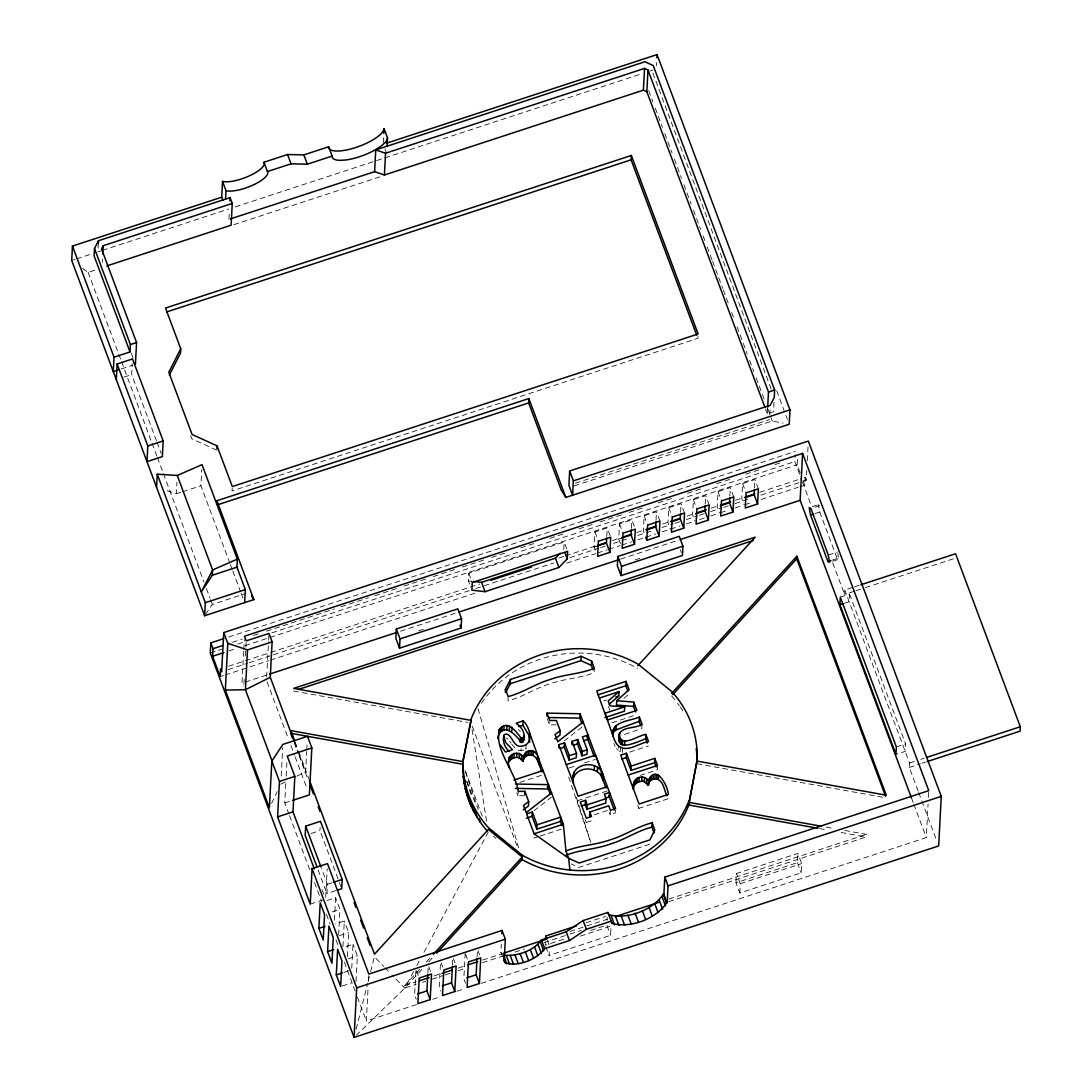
<?xml version="1.0" encoding="UTF-8"?>
<svg xmlns="http://www.w3.org/2000/svg" width="1092" height="1092" viewBox="0 0 1092 1092"><rect width="100%" height="100%" fill="white"/><g stroke="black" fill="none" stroke-linecap="round" stroke-linejoin="round"><path stroke-width="0.75" stroke-dasharray="5 3.75" d="M799.931 486.718L804.79 485.135L805.145 477.381L800.286 478.978M98.089 248.13L98.321 243.693M102.334 262.449L102.498 259.104M156.47 440.84L131.695 374.611L132.269 363.65M167.185 490.772L176.29 493.816L176.904 482.145M229.866 563.158L200.901 485.763L201.761 469.519M228.938 219.383L229.293 212.694M232.214 488.028L232.064 490.922L697.884 338.343L698.034 335.435M243.68 651.296L242.015 683.128L243.175 686.226M243.762 649.617L244.294 639.571M243.925 684.425L244.362 676.057M245.413 655.951L246.123 642.546M266.694 676.972L268.536 641.782M268.632 640.117L268.973 633.415M281.217 775.921L282.705 747.72M288.93 814.086L284.766 802.934L285.817 782.827M286.172 776.125L286.868 762.735M296.86 776.18L305.623 771.798L306.688 751.542M306.784 749.849L307.139 743.092M341.141 887.154L319.97 830.575L320.133 827.477M325.703 897.378L327.204 868.672M335.817 890.649L326.958 893.556L327.45 884.288L321.567 868.577M334.439 920.133L335.599 897.747L326.371 900.763M338.616 934.957L339.953 909.377L335.599 897.747M383.292 142.724L383.62 136.459M342.97 946.587L344.308 921.006L335.08 924.023M347.406 956.619L348.662 932.636L344.308 921.006M351.747 968.249L353.016 944.266L343.775 947.283M356.019 981.476L357.357 955.896L353.016 944.266M416.516 1004.558L366.352 1020.993L368.113 987.345M368.468 980.712L368.727 975.743M419.697 969.3L404.886 985.53L404.75 988.164L356.511 1035.052M415.875 970.938L414.619 994.921L416.243 999.289M427.846 973.3L428.173 966.911M440.404 964.468L439.23 986.868L440.854 991.222M469.546 583.974L468.386 580.876L468.782 573.259L564.154 542.014L567.635 551.31M452.457 965.232L452.798 958.844M465.178 953.207L463.841 978.801L465.479 983.155M477.067 957.179L477.491 949.18M508.176 696.546L507.957 700.9C522.727 697.16 535.298 688.11 549.918 683.838C564.318 678.61 579.893 678.432 594.103 672.686L594.321 668.331M502.538 956.851L500.9 952.483L501.351 944.007M524.638 795.713L518.004 795.727L518.236 791.372M511.766 744.239L515.697 748.757L518.29 750.177L521.02 750.573L521.171 747.665M526.057 744.826L525.825 749.18L528.514 746.355M556.169 724.829L549.535 724.842L549.685 721.948M563.759 549.631L564.154 542.014M545.413 942.178L545.249 945.263L566.298 938.369M580.302 936.103L611.07 926.016L610.592 935.284L549.058 955.445L549.29 950.804M595.29 550.177L594.13 547.078L594.922 531.94L607.234 527.9L610.715 537.209M591.291 820.87L586.104 822.563L586.254 819.669M606.797 536.308L607.234 527.9M620.488 543.666L618.741 539.011L619.533 523.873L631.845 519.847L635.326 529.142M615.506 810.087L615.356 812.98L610.169 814.687L610.401 810.332M607.015 920.474L607.179 917.389M620.42 747.365L620.188 751.706L618.277 750.381L618.509 746.027M631.408 528.255L631.845 519.847M656.456 65.766L656.62 62.585M622.303 752.552L622.536 748.197M659.937 521.075L656.456 511.779L644.157 515.806L643.365 530.958L645.099 535.599M642.041 724.201L641.809 728.555L620.938 735.735M668.086 798.784L638.834 808.367L638.984 805.473M656.019 520.188L656.456 511.779M684.548 513.022L681.067 503.712L668.768 507.753L667.976 522.891L670.297 529.088M657.48 765.478L657.247 769.819L640.322 775.375M680.63 512.121L681.067 503.712M709.172 504.954L705.691 495.659L693.379 499.686L692.587 514.823L694.908 521.034M705.241 504.067L705.691 495.659M733.783 496.901L730.302 487.592L717.99 491.618L717.198 506.77L719.519 512.967M729.866 496L730.302 487.592M758.394 488.834L754.913 479.524L742.615 483.565L741.809 498.703L744.13 504.9M754.476 487.947L754.913 479.524M735.981 882.786L736.472 873.518L797.883 853.412L801.692 863.581L801.2 872.849L739.789 892.969L735.981 882.786L797.392 862.666L797.883 853.412M739.789 892.969L740.28 883.701L736.472 873.518M773.996 402.211L773.505 411.78L767.348 413.8L767.608 408.777M769.778 414.823L770.106 408.435M854.203 591.291L844.566 594.444L844.798 590.035L852.825 587.414M840.321 597.16L849.549 594.144L849.153 601.665L842.997 603.685M668.7 901.705L866.256 836.991L866.393 834.356L842.956 830.138M849.549 594.144L905.568 743.87L905.172 751.405L895.945 754.422M918.113 790.99L909.295 767.444L909.527 763.035L844.798 590.035M481.258 983.36L926.316 837.578L928.077 804.067M928.418 797.365L928.691 792.342M799.59 474.228L794.853 461.575L795.235 454.791M802.989 481.354L806.224 480.289L806.756 470.488M807.288 460.674L808.066 445.973M800.095 472.604L797.174 464.782L797.597 457.207M356.156 1029.183L367.745 983.141M368.168 981.49L370.229 973.272M370.652 971.621L374.379 956.824L383.715 966.475M271.526 803.398L277.218 791.591M413.581 971.662L404.75 988.164L391.892 974.91M416.789 965.656L420.01 959.65M424.024 952.156L488.26 832.09M205.501 614.482L212.367 604.436L246.082 593.393M426.535 961.82L432.241 955.568M421.84 969.45L404.75 988.164L416.079 984.452M428.678 961.956L434.384 955.718M623.942 698.416L628.896 694.021M564.182 740.908L582.923 726.317M534.002 810.742L551.405 797.201M280.78 784.22L288.097 780.562M71.703 260.442L74.952 259.391M76.563 258.859L91.141 254.081M97.611 251.965L100.86 250.901M102.471 250.368L228.788 208.995M235.258 206.879L641.714 73.737M649.808 71.089L653.043 70.024M82.664 268.414L88.138 272.399L96.233 269.751M233.797 224.693L382.691 175.921M121.185 368.959L132.269 365.329M123.997 377.136L131.695 374.611M176.29 493.816L180.903 492.315M182.446 491.81L200.901 485.763M575.388 483.196L769.519 419.615M574.16 485.926L772.331 421.007L783.073 423.068M228.651 637.032L795.413 451.392M232.446 642.328L242.165 639.148M253.494 635.435L259.978 633.319M266.448 631.19L334.466 608.913M340.936 606.797L368.468 597.774M374.952 595.659L397.611 588.233M404.095 586.104L426.767 578.678M433.237 576.562L455.91 569.137M462.394 567.007L485.066 559.582M491.537 557.466L506.115 552.688M520.679 547.911L535.257 543.147M549.836 538.37L564.414 533.592M578.978 528.815L593.557 524.051M600.027 521.921L622.699 514.496M629.183 512.38L643.761 507.603M658.326 502.825L672.904 498.061M687.482 493.284L702.047 488.506M716.625 483.729L731.203 478.965M745.768 474.187L760.346 469.41M774.924 464.632L781.394 462.517M210.278 653.03L221.621 649.317M237.81 644.021L244.294 641.891M271.812 632.882L794.853 461.575M228.788 650.955L236.882 648.307M244.977 645.659L797.174 464.782M228.665 666.202L269.137 652.948M270.761 652.415L479.661 583.988M558.995 557.998L563.854 556.415M565.479 555.883L596.246 545.809M612.435 540.499L620.543 537.851M636.732 532.541L646.45 529.361M662.639 524.051L669.109 521.935M686.923 516.106L695.031 513.445M711.22 508.149L719.314 505.487M735.503 500.191L743.611 497.543M759.8 492.233L798.662 479.497M594.13 547.078L597.215 546.068M618.741 539.011L621.826 538.001M228.132 669.628L247.556 663.267M249.181 662.735L271.853 655.309M273.464 654.777L469.41 590.608M475.88 588.479L553.617 563.022M569.806 557.725L598.948 548.17M600.573 547.638L605.432 546.055M613.527 543.407L629.715 538.097M637.824 535.449L654.012 530.139M662.107 527.491L673.436 523.778M675.061 523.245L679.92 521.662M686.39 519.533L697.733 515.82M699.358 515.288L704.203 513.704M710.687 511.575L722.017 507.862M723.641 507.343L728.501 505.746M734.971 503.63L747.938 499.385M760.892 495.14L801.364 481.886M220.215 676.603L223.45 675.538M225.061 675.006L268.796 660.687M270.406 660.155L477.682 592.274M566.748 563.103L595.891 553.548M597.515 553.016L607.234 549.836M608.845 549.303L620.188 545.591M621.798 545.058L631.517 541.878M638.001 539.762L644.471 537.633M646.095 537.114L655.814 533.933M662.284 531.804L680.098 525.975M686.581 523.846L693.051 521.73M699.535 519.601L704.395 518.018M710.865 515.888L718.959 513.24M720.583 512.708L728.678 510.06M735.162 507.944L743.256 505.282M744.867 504.75L752.975 502.102M761.069 499.453L798.307 487.25M245.25 682.063L269.506 674.119M400.546 631.19L457.166 612.653M620.556 559.131L678.801 540.049M418.523 630.848L424.993 628.733M635.135 559.896L641.591 557.78M812.271 506.62L818.427 504.613L820.092 505.487L810.865 508.503M815.137 513.527L819.751 512.012L818.427 504.613M828.268 555.023L837.496 552.006M832.541 560.046L837.154 558.531L838.833 559.227L837.769 553.453M832.677 561.247L838.833 559.227M854.435 586.882L859.254 585.312M855.814 590.772L863.84 588.138M865.437 587.605L955.336 558.162M284.766 802.934L290.922 800.927M603.712 700.928L606.729 699.945M611.998 722.795L636.636 714.714M311.111 833.469L319.97 830.575M519.928 782.377L541.482 775.306M569.137 767.99L576.835 765.478M584.534 762.953L595.317 759.418M629.647 752.101L648.334 745.986M607.125 790.99L577.873 800.572L576.822 797.788M327.45 884.288L331.872 882.841M310.237 904.108L322.536 900.081M594.307 814.796L608.476 810.155L610.169 814.687M533.879 838.137L538.492 836.622M540.035 836.117L563.131 828.555M332.268 911.888L339.953 909.377M896.341 746.901L905.568 743.87M339.435 935.653L348.662 932.636M649.617 844.239L578.91 867.403L571.444 863.99M909.527 763.035L914.345 761.452M920.761 759.349L923.982 758.298M909.295 767.444L920.529 763.758M922.139 763.24L925.347 762.189M348.13 958.913L357.357 955.896M343.98 972.371L348.594 970.856M342.178 986.008L351.406 982.991M586.213 922.74L605.65 916.379M500.9 952.483L503.494 955.159M404.886 985.53L416.216 981.817M434.029 975.975L440.513 973.859M458.326 968.031L464.796 965.901M482.609 960.073L502.047 953.698M570.065 931.421L607.302 919.232M668.836 899.071L866.393 834.356M422.563 982.336L425.798 981.271M432.282 979.155L443.611 975.443M445.236 974.91L450.095 973.313M458.19 970.665L464.66 968.549M482.473 962.707L501.91 956.346M514.864 952.101L524.583 948.921M544.007 942.546L568.304 934.602M569.915 934.069L581.258 930.357M590.581 930.411L606.783 925.115L610.592 935.284M740.28 883.701L801.692 863.581M432.705 999.262L440.799 996.614M456.988 991.318L465.069 988.656M521.02 750.573L523.955 750.04M468.386 580.876L471.676 581.244M293.571 691.031L467.676 722.413M696.928 763.731L886.144 797.842M826.221 827.108L834.588 828.623M819.382 828.541L827.75 830.057M841.154 832.473L866.256 836.991M506.197 737.96L508.149 739.038M216.844 450.218L191.851 438.82L190.663 435.626M493.475 836.322L496.082 838.438M518.427 729.674L520.324 731.572M384.889 967.676L390.731 973.709M616.584 748.566L618.277 750.381M509.759 741.209L511.07 743.242M613.868 743.475L615.124 746.273M776.699 390.8L787.428 419.478M819.751 512.012L837.154 558.531M805.145 477.381L806.224 480.289M652.852 72.946L771.28 389.462M803.029 480.439L804.79 485.135M802.552 482.132L811.424 505.869M832.732 562.817L844.566 594.444M918.7 792.56L936.322 839.666M648.703 90.568L652.88 101.747M655.268 108.135L662.434 127.286M664.823 133.674L671.99 152.825M674.378 159.214L681.544 178.365M683.933 184.753L691.1 203.904M693.488 210.292L700.654 229.456M703.043 235.831L704.845 240.622M707.234 247.01L712.011 259.787M712.612 261.37L722.754 288.52M723.354 290.117L729.333 306.074M731.722 312.462L733.51 317.253M737.1 326.822L747.242 353.958M749.631 360.346L753.821 371.526M756.21 377.914L765.164 401.856M767.553 408.244L772.331 421.007M911.438 797.802L913.226 802.579M913.813 804.162L926.316 837.578M765.56 409.009L767.348 413.8M742.615 483.565L746.095 492.861M717.99 491.618L721.471 500.928M693.379 499.686L696.86 508.995M668.768 507.753L672.249 517.048M680.343 549.822L681.394 552.648M797.392 862.666L801.2 872.849M644.157 515.806L647.638 525.115M619.533 523.873L623.013 533.169M594.922 531.94L598.402 541.236M608.449 706.51L609.827 710.209M637.701 805.35L638.834 808.367M384.957 148.949L386.118 152.047M547.338 718.959L549.535 724.842M584.998 819.628L586.104 822.563M468.782 573.259L472.263 582.555M516.912 792.778L518.004 795.727M472.208 726.194L517.963 848.498M547.365 940.362L548.989 944.716M545.782 946.723L549.058 955.445M465.26 770.597L482.364 816.325M467.035 781.462L474.72 802.019M478.037 950.641L479.661 954.995M465.724 954.667L467.362 959.022M453.426 958.694L455.05 963.062M441.113 962.734L442.751 967.089M428.801 966.761L430.985 972.576M416.502 970.788L418.673 976.603M230.453 564.728L232.227 569.464M232.814 571.048L240.499 591.577M241.086 593.161L242.861 597.897M295.045 741.796L298.034 749.767M298.635 751.364L308.79 778.514M294.43 741.877L298.553 752.907M299.14 754.476L305.623 771.798M294.308 742.86L298.485 754.04M299.085 755.637L308.053 779.579M267.117 681.913L288.547 739.188M290.922 745.549L294.499 755.104M295.086 756.688L307.002 788.506M131.272 353.18L133.06 357.944M318.141 869.983L326.958 893.556M157.057 442.41L161.193 453.453M322.058 889.557L323.833 894.321M88.138 272.399L120.994 360.196M121.581 361.793L151.447 441.605M152.047 443.202L156.825 455.978M157.425 457.575L162.79 471.935M163.391 473.532L203.999 582.077M206.388 588.465L209.978 598.047M210.579 599.644L212.367 604.436M289.53 815.669L309.773 869.792M314.537 882.527L321.69 901.623M326.453 914.359L330.03 923.9M335.981 939.816L338.356 946.191M344.321 962.107L355.037 990.758M357.425 997.119L366.352 1020.993M465.629 772.372L478.187 809.527M466.612 781.408L471.389 795.563M568.741 776.985L590.745 842.437M576.289 797.269L590.813 842.382M478.037 708.694L518.809 848.252M472.085 729.729L486.677 822.017M481.449 703.275A115.547 108.927 3 0 1 637.701 668.413M671.566 695.932A104.9 98.881 3 0 1 675.648 700.709M677.572 703.193A104.9 98.881 3 0 1 679.401 705.719M680.289 707.002A104.9 98.881 3 0 1 682.828 710.933"/><path stroke-width="1.5" d="M637.837 665.765L755.2 537.168L293.707 688.383L471.157 720.379L463.035 761.615C461.397 786.731 470.529 812.161 487.25 830.889M529.77 742.164L528.583 734.643L522.877 725.279L523.109 720.925L516.366 723.136L516.653 723.9C522.508 726.521 528.078 739.188 521.116 742.505C515.793 734.056 502.088 721.116 497.638 738.315M612.94 731.149C612.476 736.568 614.659 742.205 618.509 746.027C627.777 753.016 639.148 742.792 648.566 741.632L645.877 734.466C638.943 734.752 621.28 748.621 619.178 734.861C621.607 726.057 636.049 728.924 642.041 724.201L639.352 717.034C630.562 721.116 610.988 721.02 612.708 735.503L613.554 728.992M387.073 146.205L387.51 137.933L384.029 128.624A29.375 9.077 -20.5 0 1 355.828 147.488A29.375 9.077 -20.5 0 1 328.651 146.765L303.863 154.887L287.565 154.518L263.95 162.258A23.792 7.344 -20.5 0 1 249.659 175.716A23.792 7.344 -20.5 0 1 222.536 181.422L221.703 197.202L72.454 246.082L71.703 260.442L204.641 615.738L253.863 599.617L216.885 500.764L528.856 398.566L565.847 497.42L789.216 424.256L789.966 409.896L657.043 54.6L386.445 143.229M106.907 265.888L231.108 225.198L232.255 203.44L230.084 197.625L98.485 240.731L94.499 248.566L94.117 255.965L130.03 351.938L114.032 357.18L113.281 371.539L118.018 369.983M98.321 243.693L98.485 240.731M102.771 254.081L103.208 245.714L232.255 203.44M116.312 379.647L117.131 363.991L132.514 358.94L163.186 440.936L162.367 456.606L146.983 461.643L147.802 445.973L117.131 363.991M130.03 351.938L130.412 344.54L94.499 248.566M135.422 364.291L136.568 342.533L101.556 248.962L103.208 245.714M156.552 487.223L157.248 474.174L177.259 475.484L202.006 464.646L237.36 559.118L236.937 567.171L245.318 589.584L244.635 602.634M180.74 348.757L168.796 372.249L192.083 434.466L217.062 445.864L232.296 486.568L698.116 333.988L631.326 155.474L165.506 308.053L180.74 348.757L180.508 353.112L169.315 375.129M225.58 199.099L226.017 190.718L222.536 181.422M204.641 615.738L205.323 602.688L157.248 474.174M216.912 448.771L217.062 445.864M229.907 200.983L230.084 197.625M237.36 559.118L212.612 569.983L201.297 591.932L212.326 575.252L212.612 569.983L177.259 475.484M216.735 503.658L216.885 500.764M292.451 800.422L309.377 794.88L311.834 747.965L307.48 736.336L282.869 744.403L271.84 761.069L269.383 807.821L225.334 690.076L227.778 643.311L223.764 632.555L808.339 441.072L941.263 796.368L938.67 845.945L354.095 1037.4L210.278 653.03L210.838 642.874L223.792 638.629M503.494 955.159C517.007 956.456 533.36 951.2 541.427 939.925L566.202 931.817L583.128 920.57L607.903 912.448L611.984 923.395C630.603 928.487 655.76 919.027 666.557 903.029L663.909 894.102L664.796 877.135L928.773 790.663L802.593 453.398L244.471 636.213L246.205 640.867L268.973 633.415L272.126 641.837L247.515 649.904L245.427 689.721L272.536 762.175M294.43 741.877L270.27 677.313L272.126 641.837M503.699 958.107L504.163 961.206L505.323 939.161L502.061 930.439L368.809 974.091L327.477 863.608L312.094 868.645L310.237 904.108L277.6 816.884L279.456 781.422L271.84 761.069M314.346 868.945L292.984 811.847L294.84 776.385L287.223 756.033L311.834 747.965M337.291 890.171L341.728 888.724L342.219 879.456L320.461 821.307L305.692 826.139L305.2 835.407L316.967 866.843M318.878 928.364L320.215 902.784L324.57 914.413L323.232 939.994L318.878 928.364L325.034 926.357M327.586 951.623L328.924 926.043L333.278 937.673L331.941 963.253L327.586 951.623L333.743 949.617M230.562 218.864L374.597 171.676L375.744 149.918L644.908 61.753L653.234 65.547L774.638 390.021L774.255 397.42L770.269 405.255L569.669 470.952L568.918 485.326L572.617 495.208L573.368 480.849L569.669 470.952M336.281 974.883L337.633 949.303L341.973 960.933L340.636 986.513L336.281 974.883L342.438 972.876M383.783 133.333L384.029 128.624M374.597 171.676L384.411 174.993L385.544 153.235L644.539 68.4L647.979 69.97L768.481 392.042L767.69 407.098M354.095 1037.4L356.688 987.851L312.094 868.645M396.328 629.006L395.85 638.274L399.549 648.157L461.083 627.996L461.561 618.727L457.862 608.858L396.328 629.006L400.027 638.888L399.549 648.157M430.18 999.617L431.531 974.023L419.219 978.063L417.881 1003.644L430.18 999.617L426.917 990.894L427.764 974.897M454.804 991.55L456.142 965.97L443.83 969.996L442.492 995.59L454.804 991.55L451.542 982.827L452.375 966.843M479.415 983.496L480.753 957.902L468.441 961.929L467.103 987.523L479.415 983.496L476.153 974.774L476.986 958.776M499.003 734.056L499.235 729.702C507.425 718.632 516.134 731.995 521.348 738.151L523.123 737.66L524.051 735.517M500.259 732.432L500.477 728.077M501.87 731.176L502.102 726.822M505.296 692.164L505.446 689.257L510.442 679.442L581.149 656.278L591.605 661.042L594.321 668.331C580.111 674.078 564.55 674.255 550.15 679.483C535.517 683.756 522.959 692.819 508.176 696.546L505.446 689.257M509.418 751.487C504.531 747.515 502.143 740.854 504.095 734.752C511.602 730.78 512.544 747.843 521.253 746.218C534.602 744.949 530.275 727.19 523.109 720.925M503.849 730.289L504.067 725.934M506.729 729.77L506.961 725.416M505.937 692.205L510.21 683.783L510.442 679.442M509.336 730.179L509.568 725.839M508.449 762.98L509.445 756.961L514.1 753.453L519.41 753.494L523.382 757.015L526.399 751.787L531.831 750.573L534.984 752.183L537.168 754.913L563.363 824.201L565.956 850.982L568.686 858.285L569.847 870.065M565.847 497.42L561.274 490.144L528.637 402.921L528.856 398.566M509.213 761.315L510.387 759.855L510.619 755.5M511.752 731.558L511.984 727.204M501.883 933.837L502.061 930.439M510.387 759.855L511.943 758.667L512.175 754.313M511.943 758.667L513.882 757.807L514.1 753.453M513.882 757.807L516.666 757.329L516.898 752.975M523.983 754.9L523.15 761.37L519.191 757.848L519.41 753.494M520.133 742.123L520.352 737.769M521.116 742.505L521.348 738.151M521.362 759.227L521.594 754.872M522.222 742.383L522.454 738.028M522.891 742.014L523.123 737.66M523.396 741.413L523.614 737.059M523.15 761.37L523.532 756.974M523.75 759.254L524.938 753.152M524.72 757.507L526.167 756.142L526.399 751.787M524.72 794.266L524.87 791.359L518.236 791.372C515.424 770.856 494.403 750.723 499.235 729.702M522.126 859.609L522.358 855.254L488.493 827.736A104.9 98.881 3 0 1 463.131 759.936L471.253 718.659A115.547 108.927 3 0 1 637.933 664.059L671.798 691.577A104.9 98.881 3 0 1 697.16 759.39L688.82 805.009A115.547 108.927 3 0 1 522.126 859.609L436.663 953.22M526.167 756.142L528.064 755.214L528.296 750.873M528.064 755.214L529.866 754.845L530.084 750.491M524.87 791.359L528.705 801.596L528.473 805.951L523.273 809.814M541.987 772.044C538.984 766.434 538.793 757.097 531.599 754.927L531.831 750.573M533.251 755.473L533.469 751.132M536.868 829.156L537.1 824.801L560.687 817.075L560.469 821.43L536.868 829.156L532.077 816.352L532.309 811.998L526.644 813.84L534.111 833.783L568.686 858.285L579.142 863.049L649.849 839.884L654.831 830.057L652.115 822.767C637.332 826.508 624.76 835.557 610.141 839.83C595.741 845.058 580.18 845.235 565.956 850.982M546.86 716.038L547.01 713.131L580.084 713.758L615.588 808.64L610.401 810.332L608.694 805.8L589.817 811.984L589.584 816.338M545.563 939.093L545.727 935.994L576.494 925.92M567.239 558.927L567.635 551.31L472.263 582.555L471.867 590.171L485.053 591.659L558.899 567.471L567.239 558.927L564.919 552.729M558.654 747.556L558.804 744.662L564.468 742.806L569.287 755.705L569.068 760.059L576.289 757.684L576.521 753.343L572.044 741.359L577.695 739.516L582.186 751.487L581.954 755.841L587.005 754.19L587.223 749.835L582.405 736.923L588.056 735.08L587.837 739.421L583.592 740.813M547.01 713.131L549.767 720.488L556.401 720.488L560.223 730.712L560.005 735.066L554.804 738.929M569.068 760.059L564.236 747.16L564.468 742.806M571.894 744.266L572.044 741.359M603.603 776.603C600.532 758.967 571.102 761.588 572.74 779.906C576.412 764.741 600.477 765.574 603.371 780.957M573.928 776.753L574.146 772.399M593.011 669.765L591.373 665.397L580.93 660.619L581.149 656.278M581.954 755.841L577.477 743.857L577.695 739.516M581.899 723.587L579.852 718.113L580.084 713.758M591.373 665.397L591.605 661.042M605.405 798.075L609.295 796.791L609.527 792.451L604.34 794.143L606.033 798.675L605.801 803.029L586.923 809.213L585.23 804.681L585.462 800.327L580.275 802.019L586.322 818.222L591.509 816.516L589.817 811.984M586.923 809.213L587.155 804.859L585.462 800.327M594.225 769.915L594.457 765.56M609.923 552.347L610.715 537.209L598.402 541.236L597.611 556.374L609.923 552.347L606.442 543.038L606.702 538.001M597.351 771.757L597.583 767.403M696.696 335.148L631.094 159.828L631.326 155.474M617.84 556.456L617.349 565.724L621.048 575.58L682.459 555.473L682.937 546.205L679.251 536.336L617.84 556.456L621.525 566.325L621.048 575.58M764.96 407.412L646.846 91.728L643.393 90.158L644.539 68.4M646.846 91.728L647.979 69.97M613.322 733.346L614.646 727.095M613.213 736.213L596.764 690.963L626.016 681.381L629.115 689.666L616.762 700.682L616.53 705.023L633.537 706.442L635.599 711.957M614.414 731.449L615.97 729.852L616.202 725.497M609.186 704.258L618.782 696L619.014 691.645L599.426 698.061M645.877 734.466L645.645 738.82C636.773 741.837 614.878 753.63 619.287 733.838M619.655 732.923L618.946 739.216M619.451 741.645L619.683 737.291M634.534 544.28L635.326 529.142L623.013 533.169L622.222 548.32L634.534 544.28L631.053 534.984L631.312 529.934M620.693 743.857L620.925 739.516M656.865 57.794L657.043 54.6M621.498 744.594L621.73 740.239M622.413 745.072L622.645 740.731M619.014 691.645L608.217 700.928L610.059 705.855L624.679 706.811L624.46 711.165L604.872 717.581M627.859 691.263L625.798 685.735L626.016 681.381M624.624 745.372L624.856 741.018M630.985 770.42L631.217 766.065L654.818 758.339L654.586 762.694L630.985 770.42L626.194 757.616L626.426 753.262L620.761 755.118L639.066 804.012L668.318 794.444C668.017 785.899 655.61 762.871 648.607 780.944C649.508 791.072 646.191 779.961 641.741 781.312C637.414 781.34 633.36 784.616 633.046 789.038M633.537 706.442L633.769 702.088L616.762 700.682M646.846 540.253L647.638 525.115L659.937 521.075L659.145 536.227L646.846 540.253L645.686 537.155M634.288 785.284L634.52 780.944C637.537 776.03 645.645 775.511 648.443 780.998L648.225 785.353M635.448 783.838L635.68 779.483M640.731 725.689L639.134 721.389L639.352 717.034M637.005 782.636L637.237 778.296M638.943 781.776L639.175 777.436M641.741 781.312L641.96 776.958M659.145 536.227L655.664 526.917L655.937 521.867M644.253 781.831L644.485 777.477M646.437 783.21L646.669 778.855M648.375 785.298L649.044 778.883M648.812 783.237L650.013 777.135M649.781 781.49L651.228 780.125L651.46 775.77M651.228 780.125L653.125 779.197L653.357 774.842M654.067 832.95L651.883 827.122L652.115 822.767M653.125 779.197L654.927 778.828L655.159 774.474M666.939 795.727C664.018 790.185 663.759 781.026 656.674 778.91L656.893 774.556M658.312 779.456L658.544 775.102M683.756 528.159L684.548 513.022L672.249 517.048L671.457 532.186L683.756 528.159L680.275 518.864L680.548 513.813M667.171 902.825L668.058 885.858L664.796 877.135M708.38 520.092L709.172 504.954L696.86 508.995L696.068 524.133L708.38 520.092L704.9 510.797L705.159 505.746M732.991 512.039L733.783 496.901L721.471 500.928L720.679 516.066L732.991 512.039L729.511 502.73L729.77 497.679M757.602 503.972L758.394 488.834L746.095 492.861L745.29 507.998L757.602 503.972L754.122 494.676L754.381 489.625M885.557 796.245L796.723 558.845L796.86 556.21L671.703 693.297M911.438 797.802L800.136 500.313L802.593 453.398M839.925 604.695L840.321 597.16L896.341 746.901L895.945 754.422L839.925 604.695L842.997 603.685M860.851 584.78L955.568 553.753L1020.297 726.753L1020.064 731.162L926.958 761.656M223.764 632.555L221.649 671.744L220.557 668.85L220.215 676.603L212.599 656.265L213.008 648.703L210.838 642.874M572.972 775.552L573.423 783.346L578.091 796.218L607.357 786.636M503.48 740.745L503.862 739.107M607.903 912.448L608.722 914.673C627.34 919.764 652.497 910.305 663.281 894.307L663.909 894.102M509.445 756.961L508.176 762.817L509.486 767.976M634.52 780.944L633.278 784.684L633.66 789.161M504.013 959.813L505.105 962.721C518.386 967.171 536.39 959.677 544.69 948.648L569.464 940.54L586.39 929.292L611.165 921.17L611.984 923.395M433.374 954.326L522.263 856.974L488.411 829.442L374.515 954.19L309.377 780.111M672.713 694.676L796.723 558.845M473.327 581.422L481.572 582.35L555.418 558.162L560.182 553.289M583.155 721.962L557.725 741.755L555.036 734.575L560.223 730.712M551.624 792.847L526.194 812.639L523.505 805.459L528.705 801.596M615.97 729.852L639.134 721.389M270.27 677.313L245.427 689.721L225.334 690.076M226.017 190.718A23.792 7.344 -20.5 0 0 253.139 185.012A23.792 7.344 -20.5 0 0 267.431 171.567L291.045 163.827L307.343 164.196L332.132 156.074A29.375 9.077 -20.5 0 0 339.885 160.347L345.536 160.019A29.375 9.077 -20.5 0 0 373.218 150.942L379.033 147.516A29.375 9.077 -20.5 0 0 387.51 137.933M384.411 174.993L643.393 90.158M166.899 311.875L631.094 159.828M130.412 344.54L136.568 342.533M147.802 445.973L163.186 440.936M218.263 504.586L528.637 402.921M768.481 392.042L774.638 390.021M212.326 575.252L236.937 567.171M573.368 480.849L789.966 409.896M205.323 602.688L245.318 589.584M213.008 648.703L222.727 645.508M212.599 656.265L223.928 652.552M490.99 580.275L531.476 567.021M597.87 545.277L605.964 542.615M622.153 537.319L631.872 534.138M646.45 529.361L656.155 526.18M670.734 521.403L680.452 518.222M696.641 512.912L706.36 509.732M720.938 504.968L730.644 501.774M745.222 497.01L754.941 493.83M597.215 546.068L606.442 543.038M621.826 538.001L631.053 534.984M646.437 529.948L655.664 526.917M671.048 521.88L680.275 518.864M695.659 513.813L704.9 510.797M720.283 505.76L729.511 502.73M744.894 497.693L754.122 494.676M269.506 674.119L397.311 632.254M458.79 612.121L618.946 559.664M680.412 539.516L800.136 500.313M400.027 638.888L461.561 618.727M621.525 566.325L682.937 546.205M810.523 515.028L809.186 507.63L810.865 508.503L828.268 555.023L829.606 562.257L827.927 561.547L810.523 515.028L813.595 514.032M298.43 689.434L753.466 540.417M827.927 561.547L830.998 560.551M510.21 683.783L580.93 660.619M279.456 781.422L294.84 776.385M598.075 694.812L625.798 685.735M518.837 726.603L522.877 725.279M615.765 696.983L618.782 696M277.6 816.884L292.984 811.847M624.679 706.811L605.091 713.226L607.616 719.956L636.868 710.373L633.769 702.088M559.991 748.539L564.236 747.16M573.232 745.249L577.477 743.857M569.287 755.705L576.521 753.343M582.186 751.487L587.223 749.835M513.991 780.043L543.256 770.461M558.804 744.662L566.284 764.646L595.536 755.077L602.265 773.505M621.949 759.008L626.194 757.616M628.228 775.061L657.48 765.478L654.818 758.339M526.412 818.195L532.077 816.352M333.347 882.363L342.219 879.456M581.34 805.951L585.23 804.681M587.155 804.859L606.033 798.675M534.111 833.783L563.363 824.201M565.738 855.336C579.948 849.59 595.509 849.412 609.909 844.184C624.542 839.912 637.1 830.862 651.883 827.122M927.19 757.247L1020.297 726.753M356.688 987.851L505.323 939.161M668.058 885.858L941.263 796.368M419.464 980.752L429.183 977.572M442.137 973.327L451.842 970.146M468.045 964.837L477.75 961.656M503.671 953.179L545.768 939.379M615.397 916.57L659.118 902.251M417.69 993.911L426.917 990.894M442.301 985.858L451.542 982.827M466.926 977.79L476.153 974.774M548.43 717.512L579.852 718.113M515.479 784.015L548.553 784.643L548.334 788.997L515.26 788.369M529.866 754.845L531.599 754.927M654.927 778.828L656.674 778.91M516.666 757.329L519.191 757.848M463.035 761.615L290.854 730.616L294.444 740.199M821.198 826.207L688.956 802.374L697.065 761.097L886.281 795.208L796.86 556.21M462.899 764.291L290.718 733.278L292.519 738.069M688.82 805.009L817.717 828.241M227.778 643.311L247.515 649.904M375.744 149.918L385.544 153.235M251.583 595.973L253.863 599.617M500.518 745.14L505.446 752.006L512.462 749.713L505.692 742.492L503.712 736.39M566.284 764.646L573.423 783.346M645.645 738.82L647.256 743.12M654.586 762.694L656.183 766.98M555.418 558.162L558.899 567.471M626.426 753.262L631.217 766.065M663.281 894.307L666.557 903.029M662.216 897.146L665.478 905.869M659.322 900.422L662.585 909.145M654.818 903.889L658.08 912.612M586.745 736.513L594.157 756.346M606.046 788.124L600.491 773.273L602.047 777.859M608.845 795.59L614.25 810.046M649.003 907.329L652.265 916.052M642.273 910.496L645.536 919.218M635.08 913.171L638.342 921.894M627.927 915.192L631.203 923.914M621.307 916.393L624.569 925.115M328.651 146.765L332.132 156.074M615.656 916.72L618.918 925.443M611.356 916.133L614.619 924.856M481.572 582.35L485.053 591.659M547.351 786.377L550.382 794.457M560.469 821.43L562.066 825.702M303.863 154.887L307.343 164.196M583.128 920.57L586.39 929.292M287.565 154.518L291.045 163.827M532.309 811.998L537.1 824.801M460.019 625.184L461.083 627.996M566.202 931.817L569.464 940.54M263.95 162.258L267.431 171.567M545.727 935.994L546.819 938.902M541.427 939.925L544.69 948.648M540.376 942.055L543.652 950.777M538.056 944.457L541.318 953.179M534.589 946.969L537.851 955.691M530.234 949.426L533.497 958.148M464.469 779.674L463.295 776.508L464.878 781.189M465.847 787.291L464.086 782.595L465.724 787.441M474.065 809.24L476.999 817.089L475.948 813.963M466.871 794.553L471.198 806.114L465.288 788.615L473.914 811.684L471.73 805.213M525.279 951.664L528.542 960.387M520.079 953.507L523.341 962.229M514.96 954.858L518.222 963.581M510.278 955.609L513.54 964.332M506.374 955.705L509.636 964.427M221.703 197.202L222.864 200.3M504.04 956.619L506.756 963.881M310.442 785.967L313.431 793.952M318.209 806.729L319.997 811.52M354.054 902.538L355.856 907.329M360.633 920.106L363.622 928.091M367.199 937.673L370.188 945.645M305.692 826.139L320.98 867.007M72.454 246.082L114.032 357.18M529.634 732.937L539.23 759.732M536.745 757.78L539.011 764.072M504.777 961.015L505.105 962.721M523.669 738.015L523.819 739.871M689.038 800.654A115.547 108.927 3 0 1 522.358 855.254M696.191 748.47A104.9 98.881 3 0 1 696.969 762.202M480.425 822.303L479.238 819.137L480.425 822.303"/></g></svg>
